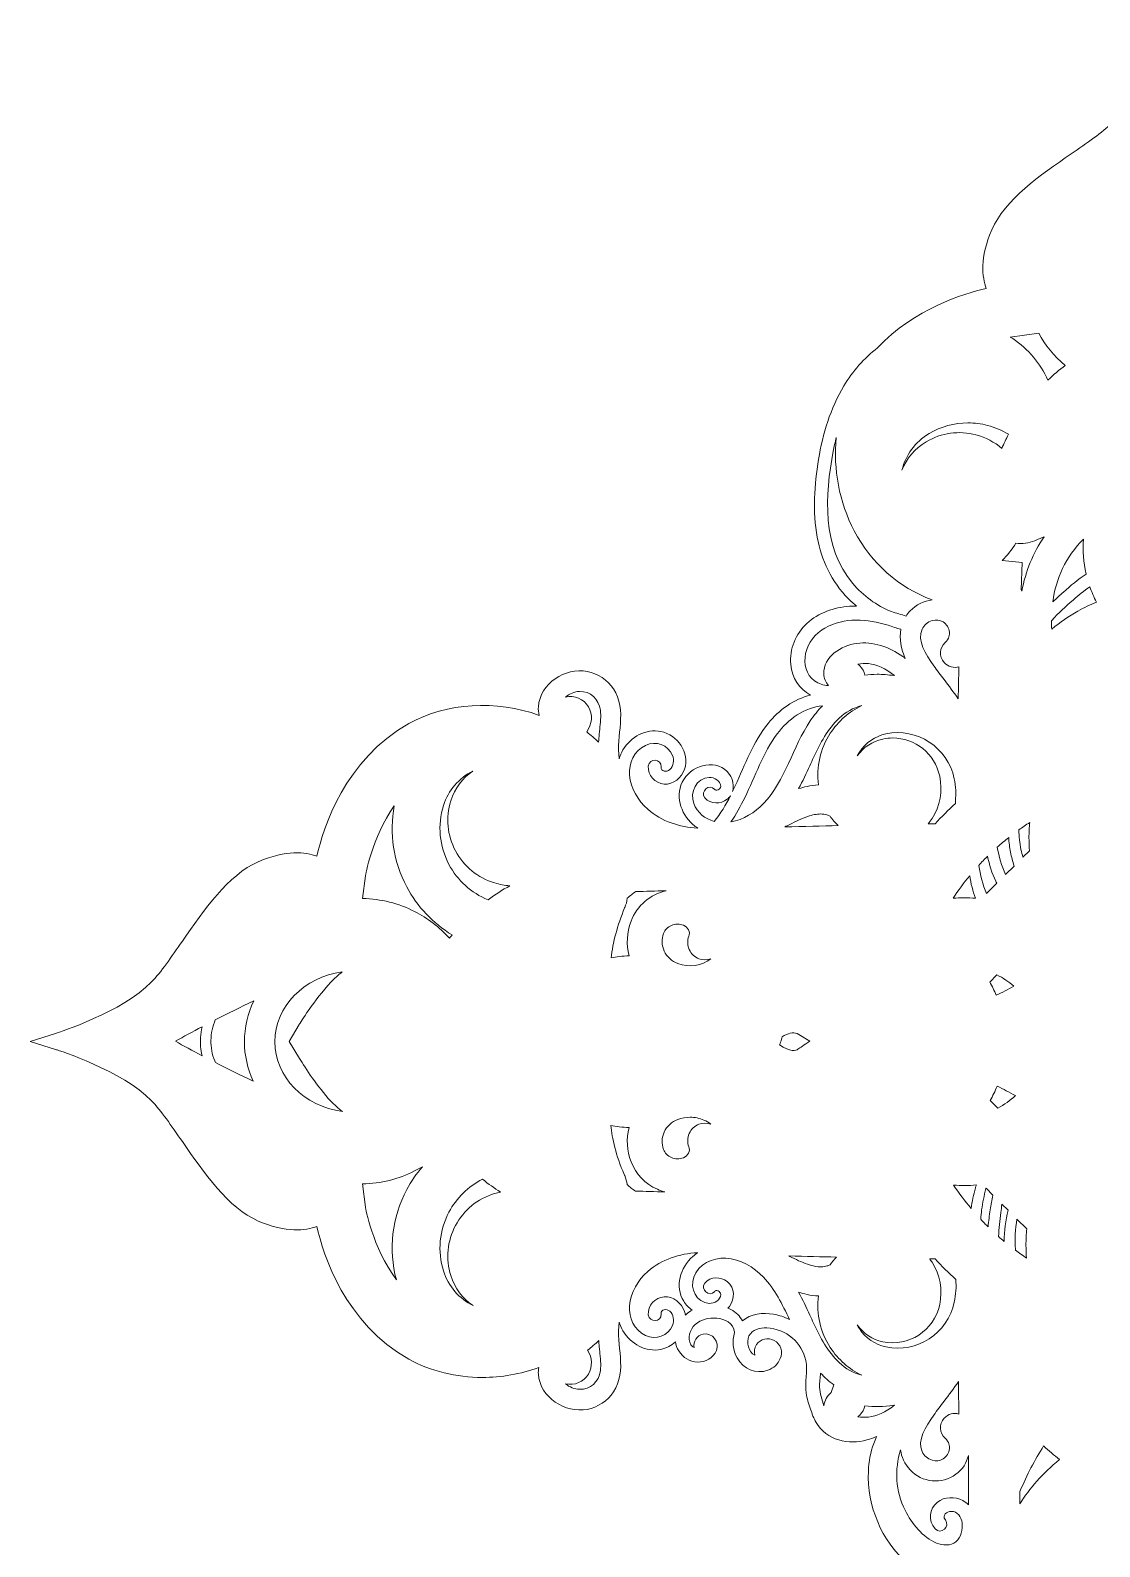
# Model space of a CAD drawing. Header units: millimetres. Extents: x -220 to 1461, y 255 to 578.
# Drawn here: x 885.3 to 1006.9, y 389.9 to 562.3 of the extents above; entities that cross this region are included whole.
import ezdxf

# ---------------------------------------------------------------- set-up
doc = ezdxf.new("R2010")
doc.units = ezdxf.units.MM
doc.header["$MEASUREMENT"] = 0
doc.layers.add('Layer 6', color=7, linetype='Continuous')

msp = doc.modelspace()

# ---------------------------------------------------------------- linework, layer by layer
at = {"layer": 'Layer 6', "lineweight": 0}
for points, knots in [([(1141.7, 448.34), (1141.63, 448.36), (1134.11, 450.77), (1130.92, 454.12), (1129.79, 455.29), (1128.62, 456.99), (1127.38, 458.79), (1124.95, 462.32), (1122.19, 466.32), (1118.74, 467.82), (1115.56, 469.2), (1113.37, 468.92), (1112.08, 468.44), (1111.36, 471.64), (1108.9, 479.48), (1101.61, 483.53), (1097.21, 485.97), (1091.5, 486.25), (1086.55, 484.36), (1086.58, 484.6), (1086.6, 484.85), (1086.58, 485.1), (1086.39, 487.75), (1083.55, 489.58), (1081.03, 489.11), (1079.82, 488.88), (1078.71, 488.13), (1078.03, 487.11), (1077.26, 485.95), (1077.15, 484.56), (1077.25, 483.21), (1077.35, 481.85), (1077.57, 480.53), (1077.4, 479.18), (1077.3, 479.53), (1077.15, 479.87), (1076.96, 480.19), (1076.09, 481.66), (1074.35, 482.65), (1072.64, 482.28), (1070.79, 481.88), (1069.3, 479.88), (1069.96, 477.99), (1070.29, 477.05), (1071.21, 476.2), (1072.27, 476.3), (1073.3, 476.4), (1074.19, 477.29), (1074.08, 478.35), (1073.99, 479.29), (1072.52, 479.19), (1072.63, 478.26), (1072.69, 477.69), (1071.97, 477.64), (1071.64, 477.94), (1071.19, 478.35), (1071.12, 479.01), (1071.34, 479.55), (1071.82, 480.77), (1073.25, 481.25), (1074.4, 480.7), (1075.67, 480.09), (1076.32, 478.69), (1076.21, 477.32), (1076.1, 475.81), (1075.25, 474.41), (1074.13, 473.43), (1072.55, 472.05), (1070.52, 471.4), (1068.46, 471.3), (1068.65, 471.42), (1068.83, 471.56), (1069.01, 471.71), (1070.44, 472.98), (1071.11, 475.11), (1070.04, 476.83), (1068.96, 478.57), (1066.19, 479.27), (1064.86, 477.4), (1064.24, 476.52), (1064.21, 475.28), (1065.11, 474.58), (1065.86, 474), (1067.01, 473.96), (1067.64, 474.74), (1068.23, 475.47), (1067.13, 476.42), (1066.54, 475.69), (1066.45, 475.59), (1066.35, 475.56), (1066.15, 475.64), (1065.96, 475.72), (1065.86, 475.85), (1065.85, 476.04), (1065.84, 476.68), (1066.59, 477.08), (1067.15, 477.06), (1068.62, 476.99), (1069.38, 475.37), (1068.91, 474.09), (1068.51, 473), (1067.56, 472.3), (1066.48, 472.04), (1065.31, 473.31), (1064.46, 474.92), (1063.76, 476.46), (1062.65, 478.88), (1061.71, 481.45), (1060.02, 483.54), (1058.79, 485.06), (1057.09, 486.32), (1055.19, 486.76), (1056.48, 487.47), (1057.33, 488.74), (1057.45, 490.24), (1057.59, 491.99), (1056.88, 493.73), (1055.6, 494.92), (1054.3, 496.13), (1052.52, 496.73), (1050.77, 496.86), (1050.5, 496.88), (1050.23, 496.88), (1049.96, 496.88), (1050.29, 497.15), (1050.6, 497.44), (1050.9, 497.74), (1052.79, 499.64), (1053.96, 502.1), (1054.44, 504.72), (1054.97, 507.63), (1054.77, 510.67), (1054.29, 513.56), (1053.8, 516.48), (1052.94, 519.35), (1051.41, 521.91), (1051.33, 522.04), (1051.25, 522.17), (1051.16, 522.3), (1051.12, 522.38), (1051.08, 522.46), (1051.04, 522.54), (1046.99, 529.82), (1039.16, 532.28), (1035.96, 533), (1036.44, 534.29), (1036.71, 536.48), (1035.33, 539.66), (1033.84, 543.11), (1029.84, 545.87), (1026.31, 548.3), (1024.51, 549.54), (1022.81, 550.71), (1021.63, 551.84), (1018.29, 555.03), (1014.98, 562.35), (1014.98, 562.35), (1014.98, 562.35), (1011.67, 555.03), (1008.32, 551.84), (1007.15, 550.71), (1005.45, 549.54), (1003.65, 548.3), (1000.12, 545.87), (996.12, 543.11), (994.62, 539.66), (993.24, 536.48), (993.52, 534.29), (994, 533), (991.42, 532.42), (985.82, 530.71), (981.63, 526.24), (980.09, 525.07), (978.8, 523.58), (977.8, 521.91), (976.26, 519.35), (975.41, 516.48), (974.92, 513.56), (974.44, 510.67), (974.24, 507.63), (974.77, 504.72), (975.24, 502.1), (976.42, 499.64), (978.3, 497.74), (978.6, 497.44), (978.92, 497.15), (979.25, 496.88), (978.98, 496.88), (978.71, 496.88), (978.44, 496.86), (976.69, 496.73), (974.91, 496.13), (973.6, 494.92), (972.32, 493.73), (971.61, 491.99), (971.76, 490.24), (971.88, 488.74), (972.72, 487.47), (974.01, 486.76), (972.12, 486.32), (970.42, 485.06), (969.19, 483.54), (967.49, 481.45), (966.56, 478.88), (965.45, 476.46), (965.35, 476.25), (965.25, 476.03), (965.15, 475.82), (965.34, 476.45), (965.19, 477.17), (964.79, 477.74), (963.46, 479.62), (960.68, 478.92), (959.6, 477.18), (958.53, 475.46), (959.2, 473.33), (960.63, 472.06), (960.81, 471.91), (960.99, 471.77), (961.18, 471.65), (959.12, 471.75), (957.09, 472.4), (955.51, 473.78), (954.39, 474.76), (953.55, 476.16), (953.43, 477.67), (953.32, 479.04), (953.97, 480.44), (955.24, 481.05), (956.39, 481.6), (957.82, 481.12), (958.31, 479.9), (958.52, 479.36), (958.45, 478.7), (958, 478.29), (957.67, 477.99), (956.95, 478.04), (957.01, 478.61), (957.12, 479.54), (955.65, 479.64), (955.56, 478.7), (955.45, 477.64), (956.35, 476.75), (957.37, 476.65), (958.43, 476.55), (959.35, 477.39), (959.68, 478.34), (960.35, 480.23), (958.85, 482.23), (957, 482.63), (955.29, 483), (953.55, 482), (952.68, 480.54), (952.49, 480.22), (952.35, 479.88), (952.24, 479.53), (952.07, 480.88), (952.29, 482.2), (952.39, 483.56), (952.49, 484.91), (952.38, 486.3), (951.62, 487.46), (950.93, 488.48), (949.82, 489.23), (948.61, 489.46), (946.09, 489.93), (943.25, 488.1), (943.06, 485.44), (943.03, 485.1), (943.07, 484.77), (943.15, 484.46), (938.25, 486.24), (932.67, 485.93), (928.34, 483.53), (921.05, 479.48), (918.6, 471.64), (917.87, 468.44), (916.59, 468.92), (914.4, 469.2), (911.21, 467.82), (907.76, 466.32), (905.01, 462.32), (902.57, 458.79), (901.33, 456.99), (900.16, 455.29), (899.04, 454.12), (895.85, 450.77), (888.33, 448.36), (888.25, 448.34), (888.25, 448.34), (885.28, 447.4), (885.28, 447.4), (885.28, 447.4), (888.25, 446.45), (888.25, 446.45), (888.33, 446.43), (895.85, 444.02), (899.04, 440.67), (900.16, 439.5), (901.33, 437.8), (902.57, 436), (905.01, 432.47), (907.76, 428.47), (911.21, 426.97), (914.4, 425.59), (916.59, 425.87), (917.87, 426.35), (918.6, 423.15), (921.05, 415.31), (928.34, 411.26), (930.83, 409.88), (933.73, 409.19), (936.67, 409.19), (938.84, 409.19), (941.03, 409.57), (943.1, 410.32), (943.06, 410.07), (943.04, 409.82), (943.06, 409.57), (943.25, 406.91), (946.09, 405.09), (948.61, 405.56), (949.82, 405.78), (950.93, 406.53), (951.62, 407.55), (952.38, 408.71), (952.49, 410.1), (952.39, 411.45), (952.29, 412.81), (952.07, 414.14), (952.24, 415.48), (952.35, 415.14), (952.49, 414.8), (952.68, 414.47), (953.55, 413.01), (955.29, 412.01), (957, 412.38), (957.61, 412.51), (958.18, 412.82), (958.65, 413.24), (958.7, 412.88), (958.82, 412.53), (959.03, 412.2), (959.49, 411.46), (960.27, 410.93), (961.17, 410.93), (962.04, 410.93), (962.97, 411.4), (963.31, 412.24), (963.7, 413.22), (962.86, 414.32), (961.8, 414.11), (961.06, 413.97), (960.67, 413.25), (960.77, 412.58), (960.72, 412.61), (960.68, 412.63), (960.64, 412.67), (959.92, 413.25), (960.16, 414.33), (960.68, 414.97), (961.23, 415.63), (962.13, 415.94), (962.99, 415.93), (963.9, 415.93), (964.95, 415.64), (965.27, 414.69), (965.31, 414.55), (965.35, 414.42), (965.38, 414.28), (965.07, 413.34), (965.16, 412.26), (965.66, 411.41), (966.39, 410.17), (967.77, 409.51), (969.17, 410.01), (969.8, 410.24), (970.31, 410.7), (970.57, 411.33), (970.89, 412.1), (970.63, 413.01), (969.87, 413.4), (969.19, 413.75), (968.31, 413.58), (967.87, 412.92), (967.62, 412.53), (967.57, 412.11), (967.67, 411.71), (966.93, 412.06), (966.69, 413.19), (967.01, 413.9), (967.35, 414.65), (968.29, 414.84), (969.03, 414.81), (970.1, 414.77), (971.13, 414.36), (971.95, 413.67), (972.72, 413.02), (973.26, 412.1), (973.47, 411.12), (973.74, 409.88), (973.32, 408.65), (973.51, 407.4), (973.6, 406.78), (973.81, 406.17), (974.01, 405.58), (974.18, 405.05), (974.37, 404.54), (974.65, 404.06), (975.23, 403.09), (976.14, 402.4), (977.23, 402.08), (978.28, 401.78), (979.38, 401.79), (980.42, 402.08), (980.8, 402.18), (981.17, 402.31), (981.53, 402.46), (981.41, 402.2), (981.3, 401.93), (981.2, 401.68), (980.83, 400.68), (980.63, 399.6), (980.59, 398.53), (980.44, 394.57), (982.09, 390.61), (984.99, 388.09), (991.11, 382.79), (990.97, 378.13), (990.96, 377.71), (990.95, 377.67), (990.94, 377.63), (990.93, 377.58), (990.78, 376.9), (990.49, 376.04), (989.89, 375.62), (989.42, 375.29), (988.82, 375.31), (988.3, 375.47), (987.15, 375.82), (985.73, 376.95), (985.74, 378.26), (985.75, 378.72), (985.97, 379.31), (986.46, 379.44), (986.86, 379.54), (987.27, 379.29), (987.31, 378.9), (987.36, 378.49), (987.82, 378.23), (988.19, 378.31), (988.61, 378.39), (988.83, 378.79), (988.78, 379.19), (988.68, 380.05), (987.95, 380.71), (987.13, 380.89), (986.22, 381.09), (985.33, 380.72), (984.78, 379.96), (983.53, 378.23), (984.66, 376.12), (986.1, 374.95), (986.92, 374.29), (988.05, 373.82), (989.13, 373.85), (987.47, 371.79), (986.52, 369.33), (986.27, 366.67), (986.01, 363.98), (986.53, 361.27), (987.48, 358.76), (987.96, 357.49), (988.57, 356.26), (989.26, 355.09), (989.94, 353.95), (990.72, 352.82), (991.15, 351.55), (991.5, 350.51), (991.62, 349.34), (991.5, 348.24), (991.41, 348.17), (991.35, 348.06), (991.36, 347.93), (991.37, 347.78), (991.37, 347.64), (991.38, 347.49), (991.2, 346.78), (990.83, 346.06), (990.14, 345.77), (989.38, 345.45), (988.37, 345.84), (988.05, 346.61), (987.97, 346.79), (987.94, 346.99), (987.94, 347.18), (988.48, 346.88), (989.28, 347), (989.56, 347.59), (990.44, 349.42), (987.7, 351), (986.23, 348.72), (985.88, 348.18), (985.99, 344.17), (989.38, 344.17), (989.83, 344.18), (990.23, 344.26), (990.59, 344.4), (990.57, 344.36), (990.55, 344.32), (990.52, 344.28), (989.74, 343.07), (988.7, 342.05), (987.79, 340.93), (986.2, 338.96), (985.16, 336.46), (985.2, 333.9), (985.22, 332.67), (985.54, 331.42), (986.46, 330.54), (986.85, 330.16), (987.3, 329.87), (987.79, 329.68), (983.64, 328.18), (980.33, 325.33), (978.23, 321.35), (976.49, 318.05), (975.82, 314.26), (976.24, 310.71), (976.14, 309.29), (976.15, 307.85), (976.25, 306.46), (976.43, 304.08), (977.01, 301.69), (978.24, 299.62), (979.29, 297.83), (980.8, 296.32), (982.6, 295.28), (985.11, 293.84), (988.07, 293.22), (990.91, 293.59), (989.59, 292.54), (988.72, 291.09), (988.45, 289.42), (987.96, 286.39), (989.58, 283.39), (991.76, 281.4), (994.26, 279.12), (997.4, 277.6), (1000.32, 275.93), (1001.93, 275.01), (1003.53, 274.09), (1005.14, 273.17), (1006.46, 272.41), (1007.79, 271.67), (1009.06, 270.82), (1010.3, 269.99), (1011.49, 269.04), (1012.42, 267.9), (1013.87, 265), (1014.91, 262.49), (1014.91, 262.49), (1014.91, 262.49), (1015.97, 264.98), (1017.45, 267.86), (1018.38, 269.02), (1019.59, 269.98), (1020.84, 270.82), (1022.11, 271.67), (1023.44, 272.41), (1024.76, 273.17), (1026.37, 274.09), (1027.97, 275.01), (1029.58, 275.93), (1032.49, 277.6), (1035.64, 279.12), (1038.14, 281.4), (1040.32, 283.39), (1041.94, 286.39), (1041.45, 289.42), (1041.18, 291.09), (1040.31, 292.54), (1038.99, 293.59), (1041.83, 293.22), (1044.78, 293.84), (1047.29, 295.28), (1049.1, 296.32), (1050.61, 297.83), (1051.66, 299.62), (1052.88, 301.69), (1053.47, 304.08), (1053.65, 306.46), (1053.74, 307.76), (1053.76, 309.1), (1053.68, 310.44), (1054.16, 314.07), (1053.51, 317.97), (1051.72, 321.35), (1049.63, 325.32), (1046.34, 328.16), (1042.21, 329.66), (1042.71, 329.86), (1043.18, 330.15), (1043.58, 330.54), (1044.49, 331.42), (1044.81, 332.67), (1044.83, 333.9), (1044.87, 336.46), (1043.83, 338.96), (1042.24, 340.93), (1041.34, 342.05), (1040.29, 343.07), (1039.51, 344.28), (1039.48, 344.32), (1039.46, 344.36), (1039.44, 344.4), (1039.8, 344.26), (1040.2, 344.18), (1040.65, 344.17), (1044.04, 344.17), (1044.15, 348.18), (1043.8, 348.72), (1042.33, 351), (1039.59, 349.42), (1040.47, 347.59), (1040.75, 347), (1041.55, 346.88), (1042.09, 347.18), (1042.09, 346.99), (1042.06, 346.79), (1041.98, 346.61), (1041.66, 345.84), (1040.65, 345.45), (1039.89, 345.77), (1039.2, 346.06), (1038.84, 346.78), (1038.66, 347.49), (1038.66, 347.64), (1038.66, 347.78), (1038.67, 347.93), (1038.68, 348.06), (1038.62, 348.17), (1038.53, 348.24), (1038.41, 349.34), (1038.53, 350.51), (1038.88, 351.55), (1039.31, 352.82), (1040.09, 353.95), (1040.77, 355.09), (1041.46, 356.26), (1042.07, 357.49), (1042.55, 358.76), (1043.5, 361.27), (1044.02, 363.98), (1043.76, 366.67), (1043.51, 369.33), (1042.57, 371.79), (1040.9, 373.85), (1041.98, 373.82), (1043.11, 374.29), (1043.93, 374.95), (1045.37, 376.12), (1046.5, 378.23), (1045.25, 379.96), (1044.7, 380.72), (1043.82, 381.09), (1042.9, 380.89), (1042.08, 380.71), (1041.35, 380.05), (1041.25, 379.19), (1041.21, 378.79), (1041.42, 378.39), (1041.84, 378.31), (1042.21, 378.23), (1042.67, 378.49), (1042.72, 378.9), (1042.76, 379.29), (1043.17, 379.54), (1043.57, 379.44), (1044.06, 379.31), (1044.28, 378.72), (1044.29, 378.26), (1044.3, 376.95), (1042.88, 375.82), (1041.74, 375.47), (1041.22, 375.31), (1040.61, 375.29), (1040.15, 375.62), (1039.54, 376.04), (1039.25, 376.9), (1039.1, 377.58), (1039.09, 377.63), (1039.08, 377.67), (1039.08, 377.71), (1039.06, 378.13), (1038.92, 382.79), (1045.04, 388.09), (1047.95, 390.61), (1049.59, 394.57), (1049.44, 398.53), (1049.41, 399.6), (1049.21, 400.68), (1048.83, 401.68), (1048.73, 401.93), (1048.62, 402.2), (1048.5, 402.46), (1048.86, 402.31), (1049.23, 402.18), (1049.61, 402.08), (1050.66, 401.79), (1051.75, 401.78), (1052.8, 402.08), (1053.89, 402.4), (1054.8, 403.09), (1055.38, 404.06), (1055.66, 404.54), (1055.85, 405.05), (1056.02, 405.58), (1056.22, 406.17), (1056.43, 406.78), (1056.52, 407.4), (1056.71, 408.65), (1056.29, 409.88), (1056.56, 411.12), (1056.77, 412.1), (1057.31, 413.02), (1058.08, 413.67), (1058.9, 414.36), (1059.93, 414.77), (1061, 414.81), (1061.74, 414.84), (1062.68, 414.65), (1063.02, 413.9), (1063.34, 413.19), (1063.1, 412.06), (1062.36, 411.71), (1062.46, 412.11), (1062.42, 412.53), (1062.16, 412.92), (1061.73, 413.58), (1060.84, 413.75), (1060.16, 413.4), (1059.4, 413.01), (1059.14, 412.1), (1059.46, 411.33), (1059.72, 410.7), (1060.23, 410.24), (1060.87, 410.01), (1062.26, 409.51), (1063.64, 410.17), (1064.37, 411.41), (1064.87, 412.26), (1064.97, 413.34), (1064.65, 414.28), (1064.68, 414.42), (1064.72, 414.55), (1064.76, 414.69), (1065.08, 415.64), (1066.13, 415.93), (1067.05, 415.93), (1067.9, 415.94), (1068.81, 415.63), (1069.35, 414.97), (1069.87, 414.33), (1070.11, 413.25), (1069.39, 412.67), (1069.35, 412.63), (1069.31, 412.61), (1069.26, 412.58), (1069.36, 413.25), (1068.97, 413.97), (1068.23, 414.11), (1067.17, 414.32), (1066.33, 413.22), (1066.72, 412.24), (1067.06, 411.4), (1067.99, 410.93), (1068.87, 410.93), (1069.76, 410.93), (1070.54, 411.46), (1071, 412.2), (1071.22, 412.55), (1071.34, 412.91), (1071.39, 413.28), (1071.77, 413.02), (1072.19, 412.83), (1072.64, 412.73), (1074.35, 412.36), (1076.09, 413.36), (1076.96, 414.82), (1077.15, 415.15), (1077.3, 415.48), (1077.4, 415.83), (1077.57, 414.48), (1077.35, 413.16), (1077.25, 411.8), (1077.15, 410.45), (1077.26, 409.06), (1078.03, 407.9), (1078.71, 406.88), (1079.82, 406.13), (1081.03, 405.91), (1083.55, 405.43), (1086.39, 407.26), (1086.58, 409.92), (1086.6, 410.09), (1086.59, 410.25), (1086.58, 410.41), (1088.73, 409.6), (1091.02, 409.19), (1093.28, 409.19), (1096.23, 409.19), (1099.13, 409.88), (1101.61, 411.26), (1108.9, 415.31), (1111.36, 423.15), (1112.08, 426.35), (1113.37, 425.87), (1115.56, 425.59), (1118.74, 426.97), (1122.19, 428.47), (1124.95, 432.47), (1127.38, 436), (1128.62, 437.8), (1129.79, 439.5), (1130.92, 440.67), (1134.11, 444.02), (1141.63, 446.43), (1141.7, 446.45), (1141.7, 446.45), (1144.67, 447.4), (1144.67, 447.4), (1144.67, 447.4), (1141.7, 448.34), (1141.7, 448.34)], [0, 0, 0, 0, 1, 1, 1, 2, 2, 2, 3, 3, 3, 4, 4, 4, 5, 5, 5, 6, 6, 6, 7, 7, 7, 8, 8, 8, 9, 9, 9, 10, 10, 10, 11, 11, 11, 12, 12, 12, 13, 13, 13, 14, 14, 14, 15, 15, 15, 16, 16, 16, 17, 17, 17, 18, 18, 18, 19, 19, 19, 20, 20, 20, 21, 21, 21, 22, 22, 22, 23, 23, 23, 24, 24, 24, 25, 25, 25, 26, 26, 26, 27, 27, 27, 28, 28, 28, 29, 29, 29, 30, 30, 30, 31, 31, 31, 32, 32, 32, 33, 33, 33, 34, 34, 34, 35, 35, 35, 36, 36, 36, 37, 37, 37, 38, 38, 38, 39, 39, 39, 40, 40, 40, 41, 41, 41, 42, 42, 42, 43, 43, 43, 44, 44, 44, 45, 45, 45, 46, 46, 46, 47, 47, 47, 48, 48, 48, 49, 49, 49, 50, 50, 50, 51, 51, 51, 52, 52, 52, 53, 53, 53, 54, 54, 54, 55, 55, 55, 56, 56, 56, 57, 57, 57, 58, 58, 58, 59, 59, 59, 60, 60, 60, 61, 61, 61, 62, 62, 62, 63, 63, 63, 64, 64, 64, 65, 65, 65, 66, 66, 66, 67, 67, 67, 68, 68, 68, 69, 69, 69, 70, 70, 70, 71, 71, 71, 72, 72, 72, 73, 73, 73, 74, 74, 74, 75, 75, 75, 76, 76, 76, 77, 77, 77, 78, 78, 78, 79, 79, 79, 80, 80, 80, 81, 81, 81, 82, 82, 82, 83, 83, 83, 84, 84, 84, 85, 85, 85, 86, 86, 86, 87, 87, 87, 88, 88, 88, 89, 89, 89, 90, 90, 90, 91, 91, 91, 92, 92, 92, 93, 93, 93, 94, 94, 94, 95, 95, 95, 96, 96, 96, 97, 97, 97, 98, 98, 98, 99, 99, 99, 100, 100, 100, 101, 101, 101, 102, 102, 102, 103, 103, 103, 104, 104, 104, 105, 105, 105, 106, 106, 106, 107, 107, 107, 108, 108, 108, 109, 109, 109, 110, 110, 110, 111, 111, 111, 112, 112, 112, 113, 113, 113, 114, 114, 114, 115, 115, 115, 116, 116, 116, 117, 117, 117, 118, 118, 118, 119, 119, 119, 120, 120, 120, 121, 121, 121, 122, 122, 122, 123, 123, 123, 124, 124, 124, 125, 125, 125, 126, 126, 126, 127, 127, 127, 128, 128, 128, 129, 129, 129, 130, 130, 130, 131, 131, 131, 132, 132, 132, 133, 133, 133, 134, 134, 134, 135, 135, 135, 136, 136, 136, 137, 137, 137, 138, 138, 138, 139, 139, 139, 140, 140, 140, 141, 141, 141, 142, 142, 142, 143, 143, 143, 144, 144, 144, 145, 145, 145, 146, 146, 146, 147, 147, 147, 148, 148, 148, 149, 149, 149, 150, 150, 150, 151, 151, 151, 152, 152, 152, 153, 153, 153, 154, 154, 154, 155, 155, 155, 156, 156, 156, 157, 157, 157, 158, 158, 158, 159, 159, 159, 160, 160, 160, 161, 161, 161, 162, 162, 162, 163, 163, 163, 164, 164, 164, 165, 165, 165, 166, 166, 166, 167, 167, 167, 168, 168, 168, 169, 169, 169, 170, 170, 170, 171, 171, 171, 172, 172, 172, 173, 173, 173, 174, 174, 174, 175, 175, 175, 176, 176, 176, 177, 177, 177, 178, 178, 178, 179, 179, 179, 180, 180, 180, 181, 181, 181, 182, 182, 182, 183, 183, 183, 184, 184, 184, 185, 185, 185, 186, 186, 186, 187, 187, 187, 188, 188, 188, 189, 189, 189, 190, 190, 190, 191, 191, 191, 192, 192, 192, 193, 193, 193, 194, 194, 194, 195, 195, 195, 196, 196, 196, 197, 197, 197, 198, 198, 198, 199, 199, 199, 200, 200, 200, 201, 201, 201, 202, 202, 202, 203, 203, 203, 204, 204, 204, 205, 205, 205, 206, 206, 206, 207, 207, 207, 208, 208, 208, 209, 209, 209, 210, 210, 210, 211, 211, 211, 212, 212, 212, 213, 213, 213, 214, 214, 214, 215, 215, 215, 216, 216, 216, 217, 217, 217, 218, 218, 218, 219, 219, 219, 220, 220, 220, 221, 221, 221, 222, 222, 222, 223, 223, 223, 224, 224, 224, 225, 225, 225, 226, 226, 226, 227, 227, 227, 228, 228, 228, 229, 229, 229, 230, 230, 230, 231, 231, 231, 232, 232, 232, 233, 233, 233, 234, 234, 234, 235, 235, 235, 236, 236, 236, 237, 237, 237, 238, 238, 238, 239, 239, 239, 240, 240, 240, 241, 241, 241, 242, 242, 242, 243, 243, 243, 244, 244, 244, 245, 245, 245, 246, 246, 246, 247, 247, 247, 248, 248, 248, 249, 249, 249, 250, 250, 250, 251, 251, 251, 252, 252, 252, 253, 253, 253, 254, 254, 254, 255, 255, 255, 256, 256, 256, 257, 257, 257, 258, 258, 258, 259, 259, 259, 260, 260, 260, 261, 261, 261, 262, 262, 262, 263, 263, 263, 264, 264, 264, 265, 265, 265, 266, 266, 266, 267, 267, 267, 268, 268, 268, 269, 269, 269, 270, 270, 270, 271, 271, 271, 272, 272, 272, 273, 273, 273, 274, 274, 274, 275, 275, 275, 276, 276, 276, 277, 277, 277, 278, 278, 278, 278]), ([(999.96, 527.92), (1000.69, 526.56), (1001.7, 525.33), (1002.98, 524.25), (1002.3, 523.74), (1001.64, 523.19), (1001.01, 522.58), (1000.16, 524.47), (998.77, 526.11), (997.01, 527.3), (996.92, 527.36), (996.82, 527.42), (996.73, 527.48), (996.73, 527.48), (999.96, 527.92), (999.96, 527.92)], [0, 0, 0, 0, 1, 1, 1, 2, 2, 2, 3, 3, 3, 4, 4, 4, 5, 5, 5, 5]), ([(987.49, 516.5), (988.85, 517.31), (990.37, 517.72), (991.91, 517.72), (992.66, 517.72), (993.41, 517.62), (994.15, 517.43), (994.99, 517.2), (995.79, 516.86), (996.51, 516.42), (996.25, 515.89), (996, 515.35), (995.77, 514.81), (994.93, 515.54), (993.93, 516.06), (992.82, 516.36), (990.89, 516.87), (988.88, 516.59), (987.17, 515.57), (985.87, 514.81), (984.93, 513.65), (984.41, 512.34), (984.83, 514.03), (985.89, 515.56), (987.49, 516.5)], [0, 0, 0, 0, 1, 1, 1, 2, 2, 2, 3, 3, 3, 4, 4, 4, 5, 5, 5, 6, 6, 6, 7, 7, 7, 8, 8, 8, 8]), ([(978.81, 499.45), (975.31, 503.57), (975.63, 509.5), (976.59, 514.49), (976.68, 515.01), (976.81, 515.53), (976.94, 516.05), (976.58, 512.47), (977.26, 508.71), (978.98, 505.45), (980.94, 501.74), (984, 499.04), (987.84, 497.58), (986.9, 497.48), (986.01, 497.06), (985.33, 496.33), (985.15, 496.14), (985, 495.95), (984.87, 495.74), (984.32, 495.93), (983.77, 496.1), (983.21, 496.26), (981.52, 496.95), (980.01, 498.04), (978.81, 499.45)], [0, 0, 0, 0, 1, 1, 1, 2, 2, 2, 3, 3, 3, 4, 4, 4, 5, 5, 5, 6, 6, 6, 7, 7, 7, 8, 8, 8, 8]), ([(998.04, 498.59), (998.02, 498.63), (998, 498.67), (997.98, 498.72), (997.98, 498.72), (998.07, 501.86), (998.07, 501.86), (998.07, 501.86), (995.79, 502.08), (995.79, 502.08), (996.41, 502.65), (996.93, 503.32), (997.36, 504.05), (998.08, 503.94), (998.85, 504.03), (999.53, 504.32), (999.58, 504.35), (999.63, 504.37), (999.67, 504.38), (999.97, 504.52), (1000.27, 504.64), (1000.57, 504.76), (999.33, 502.95), (998.46, 500.83), (998.04, 498.59)], [0, 0, 0, 0, 1, 1, 1, 2, 2, 2, 3, 3, 3, 4, 4, 4, 5, 5, 5, 6, 6, 6, 7, 7, 7, 8, 8, 8, 8]), ([(1005.04, 504.49), (1004.93, 503.19), (1005.04, 501.86), (1005.36, 500.53), (1004.43, 499.92), (1003.57, 499.2), (1002.77, 498.48), (1002.38, 498.13), (1001.96, 497.75), (1001.55, 497.36), (1001.74, 498.69), (1002.11, 499.96), (1002.67, 501.15), (1002.67, 501.15), (1002.67, 501.15), (1002.67, 501.15), (1003.25, 502.38), (1004.06, 503.52), (1005.04, 504.49)], [0, 0, 0, 0, 1, 1, 1, 2, 2, 2, 3, 3, 3, 4, 4, 4, 5, 5, 5, 6, 6, 6, 6]), ([(1006.52, 497.33), (1005.8, 497.04), (1005.1, 496.71), (1004.41, 496.32), (1003.39, 495.73), (1002.39, 495.04), (1001.44, 494.26), (1001.41, 494.57), (1001.4, 494.88), (1001.4, 495.19), (1001.42, 495.21), (1001.44, 495.24), (1001.46, 495.26), (1002.19, 496.1), (1003.03, 496.85), (1003.87, 497.57), (1004.48, 498.11), (1005.11, 498.62), (1005.78, 499.08), (1005.99, 498.5), (1006.23, 497.91), (1006.52, 497.33)], [0, 0, 0, 0, 1, 1, 1, 2, 2, 2, 3, 3, 3, 4, 4, 4, 5, 5, 5, 6, 6, 6, 7, 7, 7, 7]), ([(973.45, 491.48), (973.71, 492.72), (974.55, 493.77), (975.64, 494.39), (977.88, 495.67), (980.44, 495.38), (982.84, 494.73), (983.31, 494.54), (983.79, 494.38), (984.28, 494.25), (984.08, 493.16), (984.31, 492.01), (984.78, 490.94), (984.68, 491.01), (984.59, 491.09), (984.5, 491.16), (982.98, 492.25), (981.14, 492.89), (979.25, 492.64), (977.53, 492.42), (975.44, 491.13), (975.52, 489.17), (975.54, 488.69), (975.73, 488.22), (976.05, 487.85), (975.48, 487.87), (974.93, 488.06), (974.47, 488.39), (973.49, 489.08), (973.22, 490.35), (973.45, 491.48)], [0, 0, 0, 0, 1, 1, 1, 2, 2, 2, 3, 3, 3, 4, 4, 4, 5, 5, 5, 6, 6, 6, 7, 7, 7, 8, 8, 8, 9, 9, 9, 10, 10, 10, 10]), ([(989.21, 490.47), (989.66, 489.96), (990.31, 489.8), (990.89, 489.99), (990.86, 488.74), (990.83, 487.53), (990.8, 486.36), (990.28, 487.1), (989.73, 487.82), (989.2, 488.53), (988.8, 489.05), (988.41, 489.58), (988.02, 490.11), (987.1, 491.38), (986.11, 493), (986.69, 494.25), (986.91, 494.71), (987.34, 495.08), (987.84, 495.23), (988.28, 495.36), (988.72, 495.31), (989.09, 495.08), (989.5, 494.83), (989.76, 494.4), (989.8, 493.92), (989.82, 493.66), (989.79, 493.15), (989.33, 492.74), (988.66, 492.14), (988.61, 491.15), (989.21, 490.47)], [0, 0, 0, 0, 1, 1, 1, 2, 2, 2, 3, 3, 3, 4, 4, 4, 5, 5, 5, 6, 6, 6, 7, 7, 7, 8, 8, 8, 9, 9, 9, 10, 10, 10, 10]), ([(983.47, 488.99), (982.82, 489.08), (982.18, 489.13), (981.57, 489.13), (981.09, 489.13), (980.63, 489.1), (980.18, 489.05), (980.11, 489.44), (979.92, 489.8), (979.62, 490.1), (979.55, 490.17), (979.47, 490.24), (979.39, 490.29), (979.79, 490.37), (980.21, 490.37), (980.59, 490.34), (981.55, 490.24), (982.52, 489.79), (983.55, 488.98), (983.53, 488.99), (983.5, 488.99), (983.47, 488.99)], [0, 0, 0, 0, 1, 1, 1, 2, 2, 2, 3, 3, 3, 4, 4, 4, 5, 5, 5, 6, 6, 6, 7, 7, 7, 7]), ([(950.03, 482.82), (950.01, 482.64), (949.99, 482.46), (949.98, 482.28), (949.95, 482.02), (949.93, 481.73), (949.91, 481.42), (949.48, 481.83), (949.03, 482.22), (948.56, 482.58), (949.19, 483.45), (949.27, 484.56), (948.75, 485.44), (948.21, 486.33), (947.14, 486.79), (946.14, 486.55), (946.59, 486.92), (947.19, 487.16), (947.73, 487.18), (948.96, 487.22), (949.94, 486.34), (950.11, 485.06), (950.2, 484.36), (950.12, 483.61), (950.03, 482.82)], [0, 0, 0, 0, 1, 1, 1, 2, 2, 2, 3, 3, 3, 4, 4, 4, 5, 5, 5, 6, 6, 6, 7, 7, 7, 8, 8, 8, 8]), ([(966.54, 475.1), (967.73, 477.54), (968.58, 480.18), (970.23, 482.37), (971.45, 484), (973.32, 485.37), (975.38, 485.56), (974.86, 485.03), (974.39, 484.44), (973.98, 483.83), (971.97, 480.86), (971.16, 477.07), (968.66, 474.43), (967.68, 473.41), (966.37, 472.59), (964.95, 472.34), (965.55, 473.21), (966.07, 474.14), (966.54, 475.1)], [0, 0, 0, 0, 1, 1, 1, 2, 2, 2, 3, 3, 3, 4, 4, 4, 5, 5, 5, 6, 6, 6, 6]), ([(979.84, 485.57), (978.39, 484.89), (977.15, 483.8), (976.25, 482.42), (975.12, 480.66), (974.65, 478.61), (974.9, 476.55), (974.48, 476.54), (974.05, 476.48), (973.61, 476.39), (973.29, 476.32), (972.97, 476.23), (972.66, 476.13), (973.12, 476.99), (973.53, 477.87), (973.93, 478.74), (974.07, 479.05), (974.21, 479.35), (974.35, 479.66), (975.11, 481.28), (975.99, 482.94), (977.28, 484.15), (978.01, 484.84), (978.87, 485.31), (979.84, 485.57)], [0, 0, 0, 0, 1, 1, 1, 2, 2, 2, 3, 3, 3, 4, 4, 4, 5, 5, 5, 6, 6, 6, 7, 7, 7, 8, 8, 8, 8]), ([(990.36, 477.26), (990.45, 476.83), (990.51, 476.39), (990.54, 475.94), (990.54, 475.94), (990.51, 474.44), (990.51, 474.44), (989.69, 473.7), (988.91, 472.93), (988.17, 472.13), (987.93, 472.13), (987.66, 472.13), (987.38, 472.12), (987.54, 472.32), (987.69, 472.52), (987.83, 472.73), (988.75, 474.16), (989.06, 475.87), (988.7, 477.54), (988.15, 480.12), (985.87, 481.89), (983.35, 481.89), (982.98, 481.89), (982.6, 481.85), (982.22, 481.77), (981.04, 481.52), (980.02, 480.84), (979.33, 479.86), (979.4, 480), (979.48, 480.14), (979.57, 480.27), (980.27, 481.35), (981.34, 482.09), (982.59, 482.36), (986.11, 483.11), (989.59, 480.82), (990.36, 477.26)], [0, 0, 0, 0, 1, 1, 1, 2, 2, 2, 3, 3, 3, 4, 4, 4, 5, 5, 5, 6, 6, 6, 7, 7, 7, 8, 8, 8, 9, 9, 9, 10, 10, 10, 11, 11, 11, 12, 12, 12, 12]), ([(937.34, 463.49), (935.42, 464.28), (933.86, 465.69), (932.89, 467.52), (931.79, 469.59), (931.57, 471.97), (932.27, 474.22), (932.81, 475.93), (934.03, 477.32), (935.59, 478.13), (934.44, 477.33), (933.55, 476.16), (933.1, 474.74), (932.51, 472.84), (932.69, 470.82), (933.63, 469.06), (934.57, 467.29), (936.15, 465.99), (938.09, 465.41), (938.66, 465.24), (939.23, 465.13), (939.8, 465.08), (938.98, 464.62), (938.15, 464.09), (937.34, 463.49)], [0, 0, 0, 0, 1, 1, 1, 2, 2, 2, 3, 3, 3, 4, 4, 4, 5, 5, 5, 6, 6, 6, 7, 7, 7, 8, 8, 8, 8]), ([(960.73, 474.44), (960.26, 475.72), (961.02, 477.34), (962.5, 477.4), (963.05, 477.43), (963.8, 477.03), (963.79, 476.39), (963.79, 476.2), (963.68, 476.07), (963.49, 475.99), (963.29, 475.91), (963.19, 475.94), (963.11, 476.04), (962.51, 476.77), (961.41, 475.81), (962, 475.09), (962.64, 474.31), (963.78, 474.35), (964.54, 474.93), (964.68, 475.05), (964.8, 475.18), (964.9, 475.31), (964.38, 474.29), (963.79, 473.29), (963.06, 472.41), (962.02, 472.69), (961.12, 473.38), (960.73, 474.44)], [0, 0, 0, 0, 1, 1, 1, 2, 2, 2, 3, 3, 3, 4, 4, 4, 5, 5, 5, 6, 6, 6, 7, 7, 7, 8, 8, 8, 9, 9, 9, 9]), ([(923.39, 466.2), (923.4, 466.26), (924.1, 470.47), (926.67, 474.19), (926.09, 471.05), (926.57, 467.83), (928.09, 464.97), (929.29, 462.7), (931.06, 460.83), (933.24, 459.5), (933.14, 459.38), (933.05, 459.26), (932.96, 459.14), (931.78, 460.4), (930.45, 461.41), (928.99, 462.16), (927.16, 463.1), (925.17, 463.6), (923.07, 463.64), (923.07, 463.64), (923.39, 466.2), (923.39, 466.2)], [0, 0, 0, 0, 1, 1, 1, 2, 2, 2, 3, 3, 3, 4, 4, 4, 5, 5, 5, 6, 6, 6, 7, 7, 7, 7]), ([(973.67, 472.96), (974.22, 473.15), (974.72, 473.25), (975.15, 473.25), (975.42, 473.25), (975.66, 473.22), (975.88, 473.15), (975.99, 473.11), (976.1, 473.07), (976.23, 473.01), (976.51, 472.62), (976.82, 472.25), (977.16, 471.93), (975.32, 471.88), (973.28, 471.84), (971.07, 471.78), (971.26, 471.87), (971.45, 471.97), (971.64, 472.06), (972.33, 472.4), (972.99, 472.72), (973.67, 472.96)], [0, 0, 0, 0, 1, 1, 1, 2, 2, 2, 3, 3, 3, 4, 4, 4, 5, 5, 5, 6, 6, 6, 7, 7, 7, 7]), ([(998.92, 469.07), (998.92, 469.07), (998.17, 468.33), (998.17, 468.33), (998.09, 468.62), (998, 468.92), (997.94, 469.22), (997.78, 469.94), (997.71, 470.69), (997.7, 471.44), (998.1, 471.73), (998.52, 472.01), (998.94, 472.28), (998.88, 471.72), (998.85, 471.14), (998.85, 470.57), (998.85, 470.07), (998.88, 469.57), (998.92, 469.07)], [0, 0, 0, 0, 1, 1, 1, 2, 2, 2, 3, 3, 3, 4, 4, 4, 5, 5, 5, 6, 6, 6, 6]), ([(996.55, 470.57), (996.58, 470.01), (996.64, 469.46), (996.75, 468.9), (996.86, 468.37), (997, 467.85), (997.17, 467.33), (997.17, 467.33), (996.2, 466.36), (996.2, 466.36), (995.74, 467.36), (995.43, 468.41), (995.25, 469.48), (995.67, 469.86), (996.1, 470.22), (996.55, 470.57)], [0, 0, 0, 0, 1, 1, 1, 2, 2, 2, 3, 3, 3, 4, 4, 4, 5, 5, 5, 5]), ([(994.01, 464.2), (993.57, 465.22), (993.33, 466.31), (993.14, 467.4), (993.46, 467.76), (993.8, 468.11), (994.14, 468.44), (994.33, 467.47), (994.65, 466.52), (995.07, 465.62), (995.11, 465.54), (995.15, 465.45), (995.19, 465.37), (995.19, 465.37), (994.01, 464.2), (994.01, 464.2)], [0, 0, 0, 0, 1, 1, 1, 2, 2, 2, 3, 3, 3, 4, 4, 4, 5, 5, 5, 5]), ([(992.11, 466.23), (992.24, 465.35), (992.46, 464.48), (992.78, 463.66), (992.35, 463.69), (991.92, 463.72), (991.49, 463.72), (991.07, 463.72), (990.64, 463.7), (990.22, 463.67), (990.8, 464.56), (991.44, 465.41), (992.11, 466.23)], [0, 0, 0, 0, 1, 1, 1, 2, 2, 2, 3, 3, 3, 4, 4, 4, 4]), ([(952.87, 462.59), (952.87, 462.59), (952.88, 462.62), (952.88, 462.62), (953.03, 462.94), (953.12, 463.3), (953.17, 463.66), (953.47, 463.94), (953.79, 464.2), (954.15, 464.43), (955.25, 464.46), (956.4, 464.49), (957.58, 464.52), (955.81, 464.1), (954.28, 462.86), (953.6, 461.05), (953.11, 459.78), (953.04, 458.41), (953.39, 457.11), (953.01, 457.11), (952.63, 457.09), (952.26, 457.04), (951.94, 457), (951.63, 456.95), (951.32, 456.88), (951.53, 458.64), (952.05, 460.55), (952.87, 462.59)], [0, 0, 0, 0, 1, 1, 1, 2, 2, 2, 3, 3, 3, 4, 4, 4, 5, 5, 5, 6, 6, 6, 7, 7, 7, 8, 8, 8, 9, 9, 9, 9]), ([(958.19, 460.58), (958.41, 460.67), (958.65, 460.72), (958.89, 460.72), (959.11, 460.72), (959.34, 460.68), (959.55, 460.6), (959.81, 460.5), (960.02, 460.31), (960.13, 460.06), (960.25, 459.83), (960.26, 459.57), (960.17, 459.34), (959.98, 458.85), (960, 458.31), (960.22, 457.83), (960.43, 457.35), (960.82, 456.98), (961.32, 456.79), (961.77, 456.62), (962.25, 456.63), (962.67, 456.78), (961.65, 456), (960.23, 455.75), (958.9, 456.25), (958.22, 456.51), (957.67, 457.02), (957.37, 457.67), (957.07, 458.31), (957.05, 459.01), (957.29, 459.65), (957.45, 460.07), (957.76, 460.39), (958.19, 460.58)], [0, 0, 0, 0, 1, 1, 1, 2, 2, 2, 3, 3, 3, 4, 4, 4, 5, 5, 5, 6, 6, 6, 7, 7, 7, 8, 8, 8, 9, 9, 9, 10, 10, 10, 11, 11, 11, 11]), ([(913.09, 447.36), (913.09, 451.37), (916.42, 454.7), (920.76, 455.3), (920.3, 454.95), (919.86, 454.56), (919.46, 454.12), (917.56, 452.08), (915.94, 449.44), (915.87, 449.33), (915.87, 449.33), (914.7, 447.39), (914.7, 447.39), (914.7, 447.39), (915.91, 445.44), (915.91, 445.44), (916.57, 444.35), (917.9, 442.27), (919.46, 440.6), (919.87, 440.17), (920.31, 439.77), (920.78, 439.42), (916.43, 440.01), (913.09, 443.35), (913.09, 447.36)], [0, 0, 0, 0, 1, 1, 1, 2, 2, 2, 3, 3, 3, 4, 4, 4, 5, 5, 5, 6, 6, 6, 7, 7, 7, 8, 8, 8, 8]), ([(997.12, 453.67), (996.47, 453.3), (995.8, 452.96), (995.13, 452.64), (994.91, 453.16), (994.67, 453.66), (994.39, 454.14), (994.39, 454.14), (995.21, 454.95), (995.21, 454.95), (995.9, 454.61), (996.54, 454.18), (997.12, 453.67)], [0, 0, 0, 0, 1, 1, 1, 2, 2, 2, 3, 3, 3, 4, 4, 4, 4]), ([(910.64, 442.86), (909.13, 443.56), (907.69, 444.28), (906.33, 444.98), (906.3, 445.04), (906.27, 445.11), (906.25, 445.17), (905.95, 445.92), (905.81, 446.71), (905.82, 447.51), (905.83, 448.32), (906.01, 449.11), (906.32, 449.84), (907.7, 450.55), (909.17, 451.28), (910.69, 452), (910, 450.55), (909.63, 448.97), (909.63, 447.36), (909.63, 445.8), (909.98, 444.27), (910.64, 442.86)], [0, 0, 0, 0, 1, 1, 1, 2, 2, 2, 3, 3, 3, 4, 4, 4, 5, 5, 5, 6, 6, 6, 7, 7, 7, 7]), ([(904.81, 445.77), (903.72, 446.35), (902.7, 446.9), (901.79, 447.41), (902.71, 447.93), (903.73, 448.48), (904.82, 449.06), (904.72, 448.65), (904.66, 448.23), (904.64, 447.82), (904.59, 447.13), (904.65, 446.44), (904.81, 445.77)], [0, 0, 0, 0, 1, 1, 1, 2, 2, 2, 3, 3, 3, 4, 4, 4, 4]), ([(972.48, 448.28), (972.48, 448.28), (973.92, 447.43), (973.92, 447.43), (973.31, 447), (972.83, 446.66), (972.58, 446.5), (972.34, 446.37), (971.72, 446.12), (970.48, 447.02), (970.57, 447.22), (970.64, 447.42), (970.7, 447.63), (970.73, 447.72), (970.75, 447.81), (970.77, 447.9), (971.45, 448.33), (972.03, 448.46), (972.48, 448.28)], [0, 0, 0, 0, 1, 1, 1, 2, 2, 2, 3, 3, 3, 4, 4, 4, 5, 5, 5, 6, 6, 6, 6]), ([(995.3, 439.81), (995.3, 439.81), (994.44, 440.67), (994.44, 440.67), (994.74, 441.19), (995, 441.74), (995.22, 442.3), (995.93, 441.97), (996.63, 441.61), (997.31, 441.23), (996.71, 440.66), (996.03, 440.19), (995.3, 439.81)], [0, 0, 0, 0, 1, 1, 1, 2, 2, 2, 3, 3, 3, 4, 4, 4, 4]), ([(960.17, 435.42), (960.26, 435.19), (960.25, 434.94), (960.14, 434.7), (960.02, 434.46), (959.81, 434.26), (959.55, 434.16), (959.1, 433.99), (958.62, 434), (958.19, 434.19), (957.76, 434.37), (957.45, 434.7), (957.29, 435.11), (957.05, 435.75), (957.07, 436.46), (957.37, 437.09), (957.67, 437.75), (958.22, 438.25), (958.9, 438.51), (959.37, 438.68), (959.85, 438.77), (960.32, 438.77), (960.85, 438.77), (961.38, 438.66), (961.88, 438.45), (962.16, 438.33), (962.43, 438.17), (962.67, 437.99), (962.23, 438.14), (961.76, 438.14), (961.32, 437.97), (960.82, 437.78), (960.43, 437.41), (960.22, 436.93), (960, 436.45), (959.98, 435.91), (960.17, 435.42)], [0, 0, 0, 0, 1, 1, 1, 2, 2, 2, 3, 3, 3, 4, 4, 4, 5, 5, 5, 6, 6, 6, 7, 7, 7, 8, 8, 8, 9, 9, 9, 10, 10, 10, 11, 11, 11, 12, 12, 12, 12]), ([(952.88, 432.13), (952.86, 432.17), (952.84, 432.22), (952.82, 432.26), (952.82, 432.26), (952.82, 432.27), (952.82, 432.27), (951.86, 434.45), (951.45, 436.37), (951.29, 437.85), (951.61, 437.78), (951.93, 437.73), (952.26, 437.69), (952.63, 437.64), (953, 437.61), (953.37, 437.6), (953.05, 436.32), (953.12, 434.97), (953.6, 433.71), (954.13, 432.3), (955.19, 431.19), (956.59, 430.58), (956.87, 430.45), (957.16, 430.35), (957.45, 430.28), (956.29, 430.31), (955.18, 430.34), (954.11, 430.37), (953.76, 430.59), (953.45, 430.84), (953.16, 431.11), (953.11, 431.46), (953.02, 431.81), (952.88, 432.13)], [0, 0, 0, 0, 1, 1, 1, 2, 2, 2, 3, 3, 3, 4, 4, 4, 5, 5, 5, 6, 6, 6, 7, 7, 7, 8, 8, 8, 9, 9, 9, 10, 10, 10, 11, 11, 11, 11]), ([(928.09, 430.54), (926.4, 427.36), (925.99, 423.74), (926.91, 420.28), (924.15, 424.06), (923.41, 428.5), (923.4, 428.54), (923.4, 428.54), (923.04, 431.19), (923.04, 431.19), (925.16, 431.22), (927.15, 431.72), (928.99, 432.66), (929.29, 432.81), (929.58, 432.98), (929.87, 433.15), (929.19, 432.35), (928.59, 431.48), (928.09, 430.54)], [0, 0, 0, 0, 1, 1, 1, 2, 2, 2, 3, 3, 3, 4, 4, 4, 5, 5, 5, 6, 6, 6, 6]), ([(938.08, 430.1), (936.15, 429.52), (934.57, 428.22), (933.63, 426.45), (932.69, 424.69), (932.51, 422.67), (933.1, 420.76), (933.55, 419.33), (934.47, 418.15), (935.63, 417.35), (934.07, 418.14), (932.83, 419.52), (932.27, 421.29), (932.27, 421.29), (932.27, 421.29), (932.27, 421.29), (931.57, 423.54), (931.79, 425.92), (932.89, 427.99), (933.74, 429.59), (935.08, 430.9), (936.7, 431.72), (937.37, 431.19), (938.06, 430.7), (938.75, 430.27), (938.53, 430.22), (938.31, 430.16), (938.08, 430.1)], [0, 0, 0, 0, 1, 1, 1, 2, 2, 2, 3, 3, 3, 4, 4, 4, 5, 5, 5, 6, 6, 6, 7, 7, 7, 8, 8, 8, 9, 9, 9, 9]), ([(990.27, 431.05), (991.13, 430.99), (992, 430.99), (992.86, 431.07), (992.82, 430.96), (992.79, 430.84), (992.76, 430.73), (992.55, 429.97), (992.39, 429.19), (992.27, 428.4), (991.56, 429.25), (990.89, 430.13), (990.27, 431.05)], [0, 0, 0, 0, 1, 1, 1, 2, 2, 2, 3, 3, 3, 4, 4, 4, 4]), ([(993.47, 428.26), (993.59, 429.07), (993.75, 429.87), (993.96, 430.66), (993.96, 430.67), (993.96, 430.68), (993.97, 430.69), (993.97, 430.69), (994.76, 429.9), (994.76, 429.9), (994.61, 429.36), (994.52, 428.81), (994.44, 428.25), (994.35, 427.6), (994.27, 426.96), (994.2, 426.31), (993.92, 426.59), (993.63, 426.88), (993.36, 427.18), (993.39, 427.54), (993.42, 427.9), (993.47, 428.26)], [0, 0, 0, 0, 1, 1, 1, 2, 2, 2, 3, 3, 3, 4, 4, 4, 5, 5, 5, 6, 6, 6, 7, 7, 7, 7]), ([(996.48, 428.19), (996.2, 427.04), (996.05, 425.85), (996.03, 424.65), (995.82, 424.83), (995.61, 425.02), (995.39, 425.2), (995.44, 426.12), (995.55, 427.02), (995.66, 427.93), (995.7, 428.25), (995.73, 428.57), (995.78, 428.89), (995.78, 428.89), (996.48, 428.19), (996.48, 428.19)], [0, 0, 0, 0, 1, 1, 1, 2, 2, 2, 3, 3, 3, 4, 4, 4, 5, 5, 5, 5]), ([(997.48, 427.2), (997.48, 427.2), (998.61, 426.08), (998.61, 426.08), (998.54, 425.46), (998.51, 424.84), (998.51, 424.22), (998.51, 423.74), (998.53, 423.25), (998.57, 422.76), (998.15, 423.04), (997.73, 423.34), (997.32, 423.64), (997.32, 423.67), (997.31, 423.71), (997.31, 423.74), (997.23, 424.89), (997.29, 426.06), (997.48, 427.2)], [0, 0, 0, 0, 1, 1, 1, 2, 2, 2, 3, 3, 3, 4, 4, 4, 5, 5, 5, 6, 6, 6, 6]), ([(960.39, 416.75), (960.17, 416.61), (959.97, 416.45), (959.79, 416.28), (959.76, 416.41), (959.73, 416.54), (959.68, 416.67), (959.35, 417.62), (958.43, 418.46), (957.37, 418.36), (956.35, 418.27), (955.45, 417.37), (955.56, 416.31), (955.65, 415.38), (957.12, 415.47), (957.01, 416.4), (956.95, 416.97), (957.67, 417.02), (958, 416.72), (958.45, 416.32), (958.52, 415.65), (958.31, 415.11), (957.82, 413.9), (956.39, 413.41), (955.24, 413.96), (953.97, 414.58), (953.32, 415.97), (953.43, 417.34), (953.55, 418.85), (954.39, 420.25), (955.51, 421.23), (957.09, 422.62), (959.12, 423.26), (961.18, 423.37), (960.99, 423.24), (960.81, 423.1), (960.63, 422.95), (959.2, 421.68), (958.53, 419.55), (959.6, 417.84), (959.84, 417.44), (960.17, 417.11), (960.55, 416.84), (960.5, 416.81), (960.44, 416.78), (960.39, 416.75)], [0, 0, 0, 0, 1, 1, 1, 2, 2, 2, 3, 3, 3, 4, 4, 4, 5, 5, 5, 6, 6, 6, 7, 7, 7, 8, 8, 8, 9, 9, 9, 10, 10, 10, 11, 11, 11, 12, 12, 12, 13, 13, 13, 14, 14, 14, 15, 15, 15, 15]), ([(969.81, 416.37), (968.62, 416.59), (967.2, 416.43), (966.26, 415.61), (965.99, 416.16), (965.55, 416.61), (964.96, 416.91), (964.85, 416.97), (964.73, 417.01), (964.62, 417.06), (964.67, 417.13), (964.73, 417.19), (964.79, 417.27), (965.4, 418.14), (965.44, 419.38), (964.54, 420.08), (963.78, 420.66), (962.64, 420.7), (962, 419.92), (961.41, 419.2), (962.51, 418.24), (963.11, 418.97), (963.19, 419.08), (963.29, 419.1), (963.49, 419.02), (963.68, 418.94), (963.79, 418.81), (963.79, 418.62), (963.8, 417.99), (963.05, 417.58), (962.5, 417.61), (961.02, 417.67), (960.26, 419.3), (960.73, 420.57), (961.28, 422.07), (962.84, 422.83), (964.38, 422.74), (966.01, 422.64), (967.55, 421.74), (968.66, 420.58), (969.96, 419.2), (970.81, 417.51), (971.6, 415.79), (971.04, 416.06), (970.44, 416.26), (969.81, 416.37)], [0, 0, 0, 0, 1, 1, 1, 2, 2, 2, 3, 3, 3, 4, 4, 4, 5, 5, 5, 6, 6, 6, 7, 7, 7, 8, 8, 8, 9, 9, 9, 10, 10, 10, 11, 11, 11, 12, 12, 12, 13, 13, 13, 14, 14, 14, 15, 15, 15, 15]), ([(971.64, 422.95), (971.64, 422.95), (971.54, 423), (971.54, 423), (973.5, 422.95), (975.3, 422.91), (976.95, 422.87), (976.69, 422.6), (976.45, 422.31), (976.23, 422), (976.1, 421.94), (975.99, 421.9), (975.88, 421.87), (975.28, 421.68), (974.56, 421.74), (973.67, 422.05), (972.99, 422.29), (972.33, 422.61), (971.64, 422.95)], [0, 0, 0, 0, 1, 1, 1, 2, 2, 2, 3, 3, 3, 4, 4, 4, 5, 5, 5, 6, 6, 6, 6]), ([(982.22, 413.24), (985.16, 412.61), (988.07, 414.51), (988.7, 417.47), (989.06, 419.14), (988.75, 420.85), (987.83, 422.28), (987.74, 422.41), (987.65, 422.54), (987.56, 422.67), (987.78, 422.66), (987.98, 422.66), (988.18, 422.66), (988.92, 421.86), (989.71, 421.08), (990.53, 420.34), (990.6, 419.48), (990.54, 418.61), (990.36, 417.75), (989.59, 414.19), (986.11, 411.9), (982.59, 412.66), (981.34, 412.92), (980.27, 413.66), (979.57, 414.74), (979.48, 414.88), (979.4, 415.01), (979.33, 415.15), (980.02, 414.17), (981.04, 413.5), (982.22, 413.24)], [0, 0, 0, 0, 1, 1, 1, 2, 2, 2, 3, 3, 3, 4, 4, 4, 5, 5, 5, 6, 6, 6, 7, 7, 7, 8, 8, 8, 9, 9, 9, 10, 10, 10, 10]), ([(977.28, 410.87), (975.99, 412.08), (975.11, 413.74), (974.35, 415.35), (974.21, 415.66), (974.07, 415.97), (973.93, 416.27), (973.53, 417.14), (973.12, 418.02), (972.66, 418.88), (972.97, 418.78), (973.29, 418.69), (973.61, 418.62), (974.05, 418.53), (974.48, 418.48), (974.9, 418.46), (974.65, 416.41), (975.12, 414.35), (976.25, 412.6), (977.15, 411.21), (978.39, 410.13), (979.84, 409.44), (978.87, 409.7), (978.01, 410.18), (977.28, 410.87)], [0, 0, 0, 0, 1, 1, 1, 2, 2, 2, 3, 3, 3, 4, 4, 4, 5, 5, 5, 6, 6, 6, 7, 7, 7, 8, 8, 8, 8]), ([(950.11, 409.96), (949.94, 408.67), (948.97, 407.79), (947.73, 407.84), (947.19, 407.85), (946.59, 408.09), (946.14, 408.46), (947.14, 408.23), (948.21, 408.68), (948.75, 409.57), (949.24, 410.4), (949.2, 411.44), (948.66, 412.28), (949.1, 412.63), (949.52, 412.99), (949.92, 413.38), (949.94, 413.15), (949.96, 412.93), (949.98, 412.73), (949.99, 412.55), (950.01, 412.37), (950.03, 412.19), (950.12, 411.4), (950.2, 410.65), (950.11, 409.96)], [0, 0, 0, 0, 1, 1, 1, 2, 2, 2, 3, 3, 3, 4, 4, 4, 5, 5, 5, 6, 6, 6, 7, 7, 7, 8, 8, 8, 8]), ([(976.37, 407.48), (975.91, 407.12), (975.6, 406.56), (975.53, 405.97), (975.3, 406.64), (975.06, 407.37), (975.03, 408.08), (975.02, 408.62), (975.11, 409.15), (975.15, 409.69), (975.61, 409.19), (976.11, 408.73), (976.67, 408.34), (976.67, 408.34), (976.37, 407.48), (976.37, 407.48)], [0, 0, 0, 0, 1, 1, 1, 2, 2, 2, 3, 3, 3, 4, 4, 4, 5, 5, 5, 5]), ([(989.33, 402.27), (989.79, 401.87), (989.82, 401.36), (989.8, 401.09), (989.76, 400.61), (989.5, 400.19), (989.09, 399.93), (988.72, 399.71), (988.28, 399.65), (987.84, 399.78), (987.34, 399.93), (986.91, 400.3), (986.69, 400.76), (986.11, 402.01), (987.1, 403.63), (988.02, 404.9), (988.41, 405.44), (988.8, 405.96), (989.2, 406.49), (989.75, 407.21), (990.31, 407.95), (990.84, 408.72), (990.85, 407.42), (990.86, 406.18), (990.87, 405.03), (990.3, 405.21), (989.65, 405.05), (989.21, 404.54), (988.61, 403.87), (988.66, 402.87), (989.33, 402.27)], [0, 0, 0, 0, 1, 1, 1, 2, 2, 2, 3, 3, 3, 4, 4, 4, 5, 5, 5, 6, 6, 6, 7, 7, 7, 8, 8, 8, 9, 9, 9, 10, 10, 10, 10]), ([(980.59, 404.68), (980.21, 404.64), (979.79, 404.64), (979.39, 404.72), (979.47, 404.78), (979.55, 404.84), (979.62, 404.91), (979.92, 405.21), (980.11, 405.57), (980.18, 405.97), (981.21, 405.84), (982.31, 405.86), (983.47, 406.02), (983.5, 406.02), (983.53, 406.03), (983.55, 406.03), (982.52, 405.22), (981.55, 404.78), (980.59, 404.68)], [0, 0, 0, 0, 1, 1, 1, 2, 2, 2, 3, 3, 3, 4, 4, 4, 5, 5, 5, 6, 6, 6, 6]), ([(984.76, 394.08), (983.68, 396.26), (983.55, 398.72), (984.25, 400.97), (984.35, 400.15), (984.69, 399.37), (985.33, 398.68), (986.69, 397.21), (988.93, 397), (990.55, 398.18), (991.3, 398.72), (991.77, 399.49), (991.96, 400.33), (991.96, 398.45), (991.97, 396.56), (991.97, 394.7), (991.78, 394.89), (991.57, 395.06), (991.32, 395.19), (990.42, 395.67), (989.26, 395.64), (988.44, 395), (987.52, 394.29), (987.37, 392.85), (988.17, 391.99), (988.84, 391.25), (989.94, 392.21), (989.34, 393), (988.91, 393.55), (989.51, 393.95), (990, 393.96), (990.73, 393.97), (991.16, 393.35), (991.25, 392.64), (991.34, 391.92), (991.13, 390.98), (990.55, 390.51), (989.92, 390.01), (989.04, 390.08), (988.34, 390.36), (986.76, 390.99), (985.5, 392.6), (984.76, 394.08)], [0, 0, 0, 0, 1, 1, 1, 2, 2, 2, 3, 3, 3, 4, 4, 4, 5, 5, 5, 6, 6, 6, 7, 7, 7, 8, 8, 8, 9, 9, 9, 10, 10, 10, 11, 11, 11, 12, 12, 12, 13, 13, 13, 14, 14, 14, 14]), ([(999.08, 398.9), (999.54, 399.78), (1000.02, 400.62), (1000.52, 401.4), (1001.1, 400.85), (1001.7, 400.33), (1002.32, 399.85), (1000.39, 398.32), (998.92, 396.53), (997.81, 394.82), (997.81, 394.82), (997.81, 396.22), (997.81, 396.22), (998.25, 397.22), (998.67, 398.1), (999.08, 398.9)], [0, 0, 0, 0, 1, 1, 1, 2, 2, 2, 3, 3, 3, 4, 4, 4, 5, 5, 5, 5])]:
    msp.add_open_spline(points, degree=3, knots=knots, dxfattribs=at)

doc.saveas('drawing.dxf')
